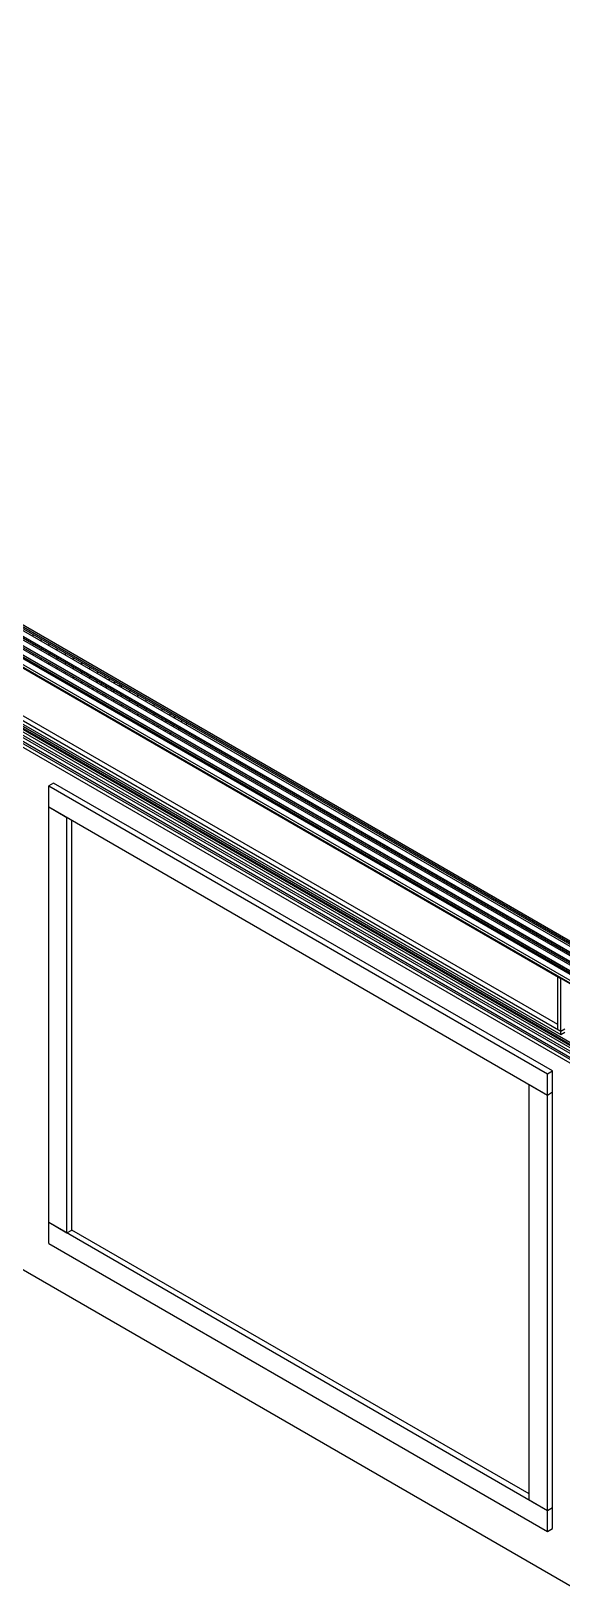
# Model space of a CAD drawing. Header units: inches. Extents: x 0.3 to 16.2, y 0.3 to 11.4.
# Drawn here: x 11.839 to 12.453, y 8.006 to 9.811 of the extents above; entities that cross this region are included whole.
import ezdxf

# ---------------------------------------------------------------- set-up
doc = ezdxf.new("R2010")
doc.units = ezdxf.units.IN
doc.header["$LTSCALE"] = 0.009843
doc.header["$MEASUREMENT"] = 0
doc.layers.add('GEOMETRY', color=7, linetype='Continuous')

msp = doc.modelspace()

# ---------------------------------------------------------------- linework, layer by layer
at = {"layer": 'GEOMETRY'}
for p, q in [((10.6354, 9.8071), (12.9433, 8.4748)), ((10.6354, 9.8071), (12.9433, 8.4748)), ((10.6386, 9.8094), (12.9437, 8.4787)), ((10.6386, 9.8094), (12.9437, 8.4787)), ((10.6386, 9.8075), (12.9437, 8.4768)), ((10.639, 9.8114), (12.9437, 8.4807)), ((10.639, 9.8114), (12.9437, 8.4807)), ((10.639, 9.8094), (12.9437, 8.4787)), ((10.6354, 9.8004), (12.9433, 8.4681)), ((10.6354, 9.7965), (12.9433, 8.4638)), ((10.6354, 9.7965), (12.9433, 8.4638)), ((10.6354, 9.7894), (12.9433, 8.4571)), ((10.6386, 9.7984), (12.9437, 8.4677)), ((10.6386, 9.7984), (12.9437, 8.4677)), ((10.6386, 9.7984), (12.9437, 8.4677)), ((10.6386, 9.7965), (12.9437, 8.4657)), ((10.6354, 9.7854), (12.9433, 8.4531)), ((10.6354, 9.7854), (12.9433, 8.4531)), ((10.6354, 9.7787), (12.9433, 8.4465)), ((10.6354, 9.7748), (12.9433, 8.4421)), ((10.6354, 9.7748), (12.9433, 8.4421)), ((10.6386, 9.7878), (12.9437, 8.4571)), ((10.6386, 9.7878), (12.9437, 8.4571)), ((10.6386, 9.7878), (12.9437, 8.4571)), ((10.6386, 9.7854), (12.9437, 8.4547)), ((10.6386, 9.7768), (12.9437, 8.4461)), ((10.6386, 9.7768), (12.9437, 8.4461)), ((10.6386, 9.7768), (12.9437, 8.4461)), ((10.6386, 9.7748), (12.9437, 8.4441)), ((10.6354, 9.7677), (12.9433, 8.4354)), ((10.6386, 9.7657), (12.9437, 8.435)), ((10.6413, 9.761), (12.9437, 8.4319)), ((10.6469, 9.7571), (12.9437, 8.4311)), ((10.6756, 9.7531), (12.9457, 8.4421)), ((10.6756, 9.7531), (12.9457, 8.4421)), ((10.6886, 9.748), (12.9469, 8.4441)), ((10.6886, 9.748), (12.9469, 8.4441)), ((10.7252, 9.6311), (12.8961, 8.378)), ((10.7252, 9.6311), (12.8961, 8.378)), ((10.7276, 9.6327), (12.8961, 8.3807)), ((10.7311, 9.6346), (12.8961, 8.3846)), ((10.7311, 9.6346), (12.8961, 8.3846)), ((10.7319, 9.6299), (12.8961, 8.3807)), ((10.7327, 9.6402), (12.8961, 8.3909)), ((10.7327, 9.6378), (12.8961, 8.3886)), ((10.7327, 9.6378), (12.8961, 8.3886)), ((10.7327, 9.6366), (12.8961, 8.3874)), ((10.7319, 9.6232), (12.8961, 8.3736)), ((10.7319, 9.6232), (12.8961, 8.3736)), ((10.7319, 9.6205), (12.8961, 8.3713)), ((10.7319, 9.6205), (12.8961, 8.3713)), ((10.7319, 9.6165), (12.8961, 8.3669)), ((11.1886, 9.4445), (12.4516, 8.7154)), ((11.1886, 9.3835), (12.4516, 8.6543)), ((11.1886, 9.3835), (12.4516, 8.6543)), ((11.1886, 9.3791), (12.4516, 8.6504)), ((12.448, 8.6618), (11.1969, 9.3839)), ((11.8409, 9.1154), (11.8409, 9.1154)), ((11.8409, 9.1114), (11.8409, 9.1134)), ((11.8409, 9.1004), (11.8409, 9.1024)), ((11.8504, 9.1098), (11.8504, 9.1098)), ((11.8504, 9.1059), (11.8504, 9.1079)), ((11.8594, 9.1043), (11.8594, 9.1047)), ((11.8594, 9.1004), (11.8594, 9.1024)), ((11.8409, 9.0898), (11.8409, 9.0917)), ((11.8504, 9.0953), (11.8504, 9.0969)), ((11.8504, 9.0843), (11.8504, 9.0862)), ((11.8594, 9.0898), (11.8594, 9.0917)), ((11.8689, 9.0992), (11.8689, 9.0992)), ((11.8689, 9.0953), (11.8689, 9.0969)), ((11.8689, 9.0843), (11.8689, 9.0862)), ((11.8783, 9.0937), (11.8783, 9.0937)), ((11.8783, 9.0898), (11.8783, 9.0917)), ((11.8878, 9.0882), (11.8878, 9.0882)), ((11.8878, 9.0843), (11.8878, 9.0862)), ((11.8594, 9.0787), (11.8594, 9.0807)), ((11.8689, 9.0732), (11.8689, 9.0752)), ((11.8783, 9.0787), (11.8783, 9.0807)), ((11.8783, 9.0681), (11.8783, 9.0697)), ((11.8878, 9.0732), (11.8878, 9.0752)), ((11.8972, 9.0827), (11.8972, 9.0831)), ((11.8972, 9.0787), (11.8972, 9.0807)), ((11.8972, 9.0681), (11.8972, 9.0701)), ((11.9067, 9.0776), (11.9067, 9.0776)), ((11.9067, 9.0736), (11.9067, 9.0752)), ((11.9157, 9.072), (11.9157, 9.072)), ((11.9157, 9.0681), (11.9157, 9.0701)), ((11.9252, 9.0665), (11.9252, 9.0665)), ((11.9268, 9.0657), (11.9272, 9.0657)), ((11.9268, 9.0657), (11.9272, 9.0657)), ((11.9268, 9.0657), (11.9272, 9.0657)), ((11.8878, 9.0626), (11.8878, 9.0646)), ((11.8972, 9.0571), (11.8972, 9.0591)), ((11.9047, 9.0528), (11.9063, 9.0535)), ((11.9047, 9.0528), (11.9063, 9.0535)), ((11.9047, 9.0528), (11.9063, 9.0535)), ((11.9067, 9.0626), (11.9067, 9.0646)), ((11.9094, 9.05), (11.911, 9.0512)), ((11.9094, 9.05), (11.911, 9.0512)), ((11.9094, 9.05), (11.911, 9.0512)), ((11.9142, 9.0583), (11.9157, 9.0591)), ((11.9142, 9.0583), (11.9157, 9.0591)), ((11.9142, 9.0583), (11.9157, 9.0591)), ((11.9154, 9.0469), (11.9169, 9.0476)), ((11.9154, 9.0469), (11.9169, 9.0476)), ((11.9154, 9.0469), (11.9169, 9.0476)), ((11.9189, 9.0555), (11.9205, 9.0563)), ((11.9189, 9.0555), (11.9205, 9.0563)), ((11.9189, 9.0555), (11.9205, 9.0563)), ((11.9236, 9.0638), (11.9252, 9.0646)), ((11.9236, 9.0638), (11.9252, 9.0646)), ((11.9236, 9.0638), (11.9252, 9.0646)), ((11.9248, 9.052), (11.9264, 9.0531)), ((11.9248, 9.052), (11.9264, 9.0531)), ((11.9248, 9.052), (11.9264, 9.0531)), ((11.9283, 9.061), (11.9299, 9.0618)), ((11.9283, 9.061), (11.9299, 9.0618)), ((11.9283, 9.061), (11.9299, 9.0618)), ((11.9307, 9.0488), (11.9323, 9.0496)), ((11.9307, 9.0488), (11.9323, 9.0496)), ((11.9307, 9.0488), (11.9323, 9.0496)), ((11.9315, 9.063), (11.9319, 9.063)), ((11.9315, 9.063), (11.9319, 9.063)), ((11.9315, 9.063), (11.9319, 9.063)), ((11.9343, 9.0575), (11.9358, 9.0587)), ((11.9343, 9.0575), (11.9358, 9.0587)), ((11.9343, 9.0575), (11.9358, 9.0587)), ((11.9343, 9.0508), (11.9343, 9.0508)), ((11.9343, 9.0469), (11.9343, 9.0484)), ((11.9374, 9.0594), (11.9378, 9.0594)), ((11.9374, 9.0594), (11.9378, 9.0594)), ((11.9374, 9.0594), (11.9378, 9.0594)), ((11.9402, 9.0539), (11.9417, 9.0551)), ((11.9402, 9.0539), (11.9417, 9.0551)), ((11.9402, 9.0539), (11.9417, 9.0551)), ((11.9433, 9.0559), (11.9437, 9.0563)), ((11.9433, 9.0559), (11.9437, 9.0563)), ((11.9433, 9.0559), (11.9437, 9.0563)), ((11.9433, 9.0559), (11.9433, 9.0563)), ((11.9433, 9.052), (11.9433, 9.0539)), ((11.9528, 9.0508), (11.9528, 9.0508)), ((11.9528, 9.0469), (11.9528, 9.0484)), ((11.9213, 9.0433), (11.9228, 9.0441)), ((11.9213, 9.0433), (11.9228, 9.0441)), ((11.9213, 9.0433), (11.9228, 9.0441)), ((11.9248, 9.0453), (11.9248, 9.0453)), ((11.9248, 9.0413), (11.9248, 9.0429)), ((11.9343, 9.0358), (11.9343, 9.0378)), ((11.9433, 9.0413), (11.9433, 9.0433)), ((11.9433, 9.0303), (11.9433, 9.0323)), ((11.9528, 9.0358), (11.9528, 9.0378)), ((11.9622, 9.0453), (11.9622, 9.0453)), ((11.9622, 9.0413), (11.9622, 9.0433)), ((11.9622, 9.0303), (11.9622, 9.0323)), ((11.9717, 9.0398), (11.9717, 9.0402)), ((11.9717, 9.0358), (11.9717, 9.0378)), ((11.9811, 9.0343), (11.9811, 9.0346)), ((11.9811, 9.0303), (11.9811, 9.0323)), ((11.9528, 9.0248), (11.9528, 9.0268)), ((11.9622, 9.0197), (11.9622, 9.0217)), ((11.9717, 9.0252), (11.9717, 9.0268)), ((11.9717, 9.0142), (11.9717, 9.0161)), ((11.9811, 9.0197), (11.9811, 9.0217)), ((11.9902, 9.0291), (11.9902, 9.0291)), ((11.9902, 9.0252), (11.9902, 9.0272)), ((11.9902, 9.0142), (11.9902, 9.0161)), ((11.9941, 9.0122), (11.9957, 9.013)), ((11.9941, 9.0122), (11.9957, 9.013)), ((11.9941, 9.0122), (11.9957, 9.013)), ((11.9941, 9.0118), (11.9941, 9.0122)), ((11.9996, 9.0236), (11.9996, 9.0236)), ((11.9996, 9.0197), (11.9996, 9.0217)), ((12.0035, 9.0173), (12.0051, 9.0185)), ((12.0035, 9.0173), (12.0051, 9.0185)), ((12.0035, 9.0173), (12.0051, 9.0185)), ((12.0035, 9.0173), (12.0035, 9.0177)), ((12.0071, 9.0193), (12.0071, 9.0197)), ((12.0071, 9.0193), (12.0071, 9.0197)), ((12.0071, 9.0193), (12.0071, 9.0197)), ((12.013, 9.0157), (12.013, 9.0161)), ((12.013, 9.0118), (12.013, 9.0138)), ((12.0224, 9.0122), (12.0224, 9.0126)), ((11.9811, 9.0087), (11.9811, 9.0106)), ((11.9846, 9.0067), (11.9862, 9.0075)), ((11.9846, 9.0067), (11.9862, 9.0075)), ((11.9846, 9.0067), (11.9862, 9.0075)), ((11.985, 9.0063), (11.985, 9.0067)), ((11.9941, 9.0012), (11.9941, 9.0031)), ((11.9988, 8.9984), (12.0004, 8.9996)), ((12.0035, 9.0067), (12.0035, 9.0083)), ((12.0083, 9.0039), (12.0098, 9.0047)), ((12.0177, 9.0094), (12.0193, 9.0102)), ((12.0209, 9.0114), (12.0213, 9.0114)), ((11.8646, 8.9413), (11.8591, 8.9382)), ((12.4421, 8.6083), (11.8646, 8.9413)), ((11.8591, 8.9382), (12.4362, 8.6047)), ((11.8591, 8.9382), (12.4362, 8.6047)), ((11.8591, 8.9138), (11.8591, 8.9382)), ((11.8591, 8.9138), (12.4362, 8.5803)), ((11.8591, 8.9138), (11.8799, 8.9016)), ((11.8591, 8.9138), (11.8799, 8.9016)), ((11.8591, 8.4331), (11.8591, 8.9138)), ((11.8799, 8.4209), (11.8799, 8.9016)), ((11.8858, 8.424), (11.8858, 8.898)), ((11.2004, 8.7413), (12.4748, 8.0055)), ((12.448, 8.7173), (12.4516, 8.7154)), ((12.448, 8.7173), (12.4516, 8.7154)), ((12.448, 8.6563), (12.448, 8.7173)), ((12.4516, 8.6543), (12.4516, 8.7154)), ((12.448, 8.6563), (12.4516, 8.6543)), ((12.4516, 8.6543), (12.4563, 8.6571)), ((12.4516, 8.6543), (12.4563, 8.6571)), ((12.4516, 8.6543), (12.4563, 8.6571)), ((12.4516, 8.6504), (12.4516, 8.6543)), ((12.4516, 8.6504), (12.4563, 8.6531)), ((12.4362, 8.6047), (12.4421, 8.6083)), ((12.4362, 8.6047), (12.4421, 8.6083)), ((12.4362, 8.5803), (12.4362, 8.6047)), ((12.4421, 8.5839), (12.4421, 8.6083)), ((12.415, 8.5925), (12.4362, 8.5803)), ((12.415, 8.5925), (12.4362, 8.5803)), ((12.415, 8.1118), (12.415, 8.5925)), ((12.4362, 8.5803), (12.4421, 8.5839)), ((12.4362, 8.5803), (12.4421, 8.5839)), ((12.4362, 8.5803), (12.4421, 8.5839)), ((12.4362, 8.0996), (12.4362, 8.5803)), ((12.4421, 8.1031), (12.4421, 8.5839)), ((11.8591, 8.4331), (12.4362, 8.0996)), ((11.8591, 8.4331), (12.4362, 8.0996)), ((11.8591, 8.4331), (11.8799, 8.4209)), ((11.8591, 8.4087), (11.8591, 8.4331)), ((11.8799, 8.4209), (11.8858, 8.424)), ((12.415, 8.1189), (11.8858, 8.424)), ((11.8591, 8.4087), (12.4362, 8.0752)), ((12.415, 8.1118), (12.4362, 8.0996)), ((12.4362, 8.0996), (12.4421, 8.1031)), ((12.4362, 8.0996), (12.4421, 8.1031)), ((12.4362, 8.0996), (12.4421, 8.1031)), ((12.4362, 8.0752), (12.4362, 8.0996)), ((12.4421, 8.0787), (12.4421, 8.1031)), ((12.4362, 8.0752), (12.4421, 8.0787))]:
    msp.add_line(p, q, dxfattribs=at)

doc.saveas('drawing.dxf')
